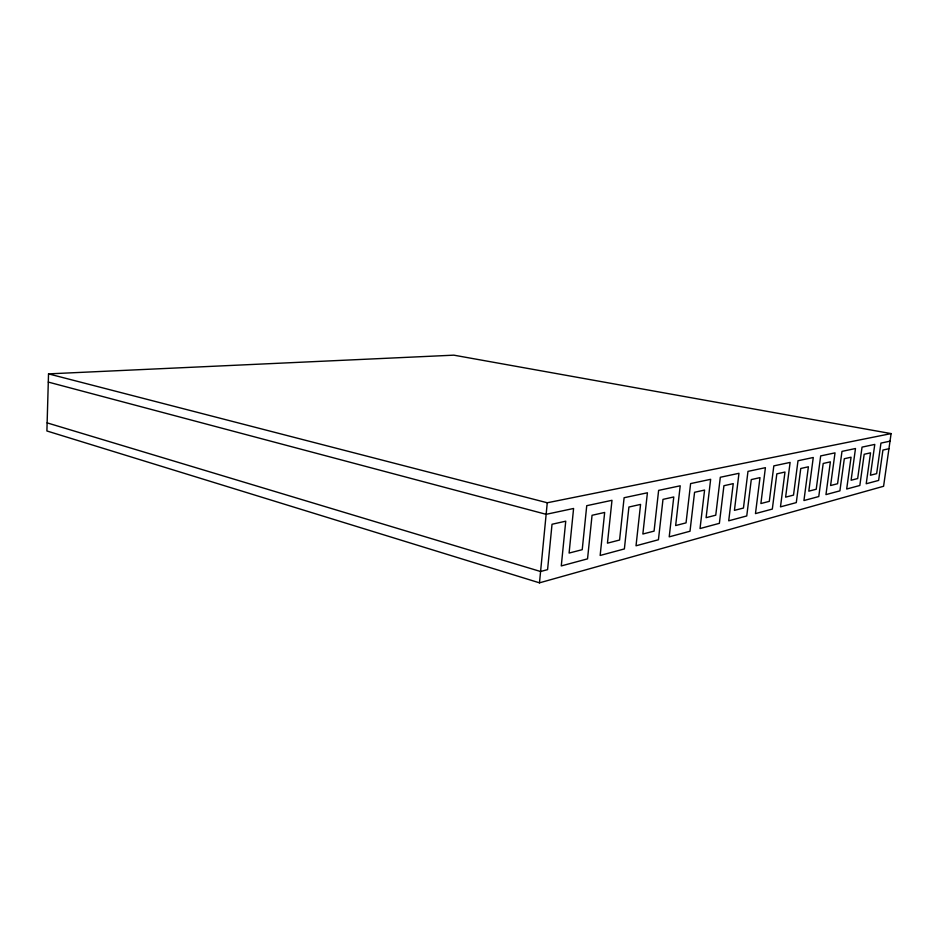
<?xml version="1.0" encoding="UTF-8"?>
<svg xmlns="http://www.w3.org/2000/svg" width="938" height="938" viewBox="0 0 938 938"><rect width="100%" height="100%" fill="white"/><g stroke="black" fill="none" stroke-linecap="round" stroke-linejoin="round"><path stroke-width="1.41" d="M48.53 373.875L46.9 430.976L539.479 582.838L883.584 486.271L891.1 433.602L453.84 355.162L48.53 373.875L547.264 502.768L891.1 433.602M539.479 582.838L547.264 502.768M888.943 448.727L882.928 450.076L878.625 480.42L866.208 483.762L870.546 452.843L864.179 454.273L859.829 485.485L846.686 489.026L851.059 457.216L844.306 458.729L839.909 490.844L825.956 494.607L830.376 461.848L823.201 463.466L818.768 496.542L803.936 500.54L808.392 466.784L800.759 468.496L796.292 502.604L780.486 506.86L784.977 472.037L776.828 473.854L772.326 509.064L755.465 513.602L759.991 477.63L751.279 479.588L746.754 515.947L728.709 520.813L733.246 483.633L723.925 485.72L719.376 523.334L700.029 528.54L704.59 490.058L694.566 492.298L690.005 531.236L669.216 536.841L673.777 496.964L662.99 499.379L658.429 539.749L636.023 545.787L640.572 504.41L628.917 507.024L624.38 548.929L600.156 555.46L604.67 512.453L592.054 515.29L587.54 558.86L561.276 565.931L565.743 521.188L552.025 524.26L547.581 569.624L540.581 571.512L47.135 422.874M890.021 441.165L880.958 443.099L876.643 473.643L870.441 475.238L874.779 444.413L862.045 447.121L857.672 478.544L851.106 480.233L855.491 448.516L841.984 451.389L837.575 483.727L830.599 485.532L835.019 452.866L820.68 455.915L816.224 489.249L808.814 491.16L813.269 457.498L798.004 460.746L793.513 495.112L785.622 497.152L790.113 462.422L773.827 465.881L769.301 501.361L760.882 503.542L765.408 467.675L747.985 471.38L743.447 508.044L734.431 510.366L738.98 473.303L720.314 477.266L715.753 515.185L706.091 517.682L710.652 479.318L690.614 483.586L686.041 522.865L675.653 525.55L680.214 485.802L658.628 490.386L654.067 531.119L642.858 534.015L647.419 492.778L624.11 497.726L619.572 540.03L607.449 543.161L611.986 500.306L586.742 505.688L582.228 549.668L569.096 553.068L573.587 508.478L546.139 514.317L48.295 382.083"/></g></svg>
